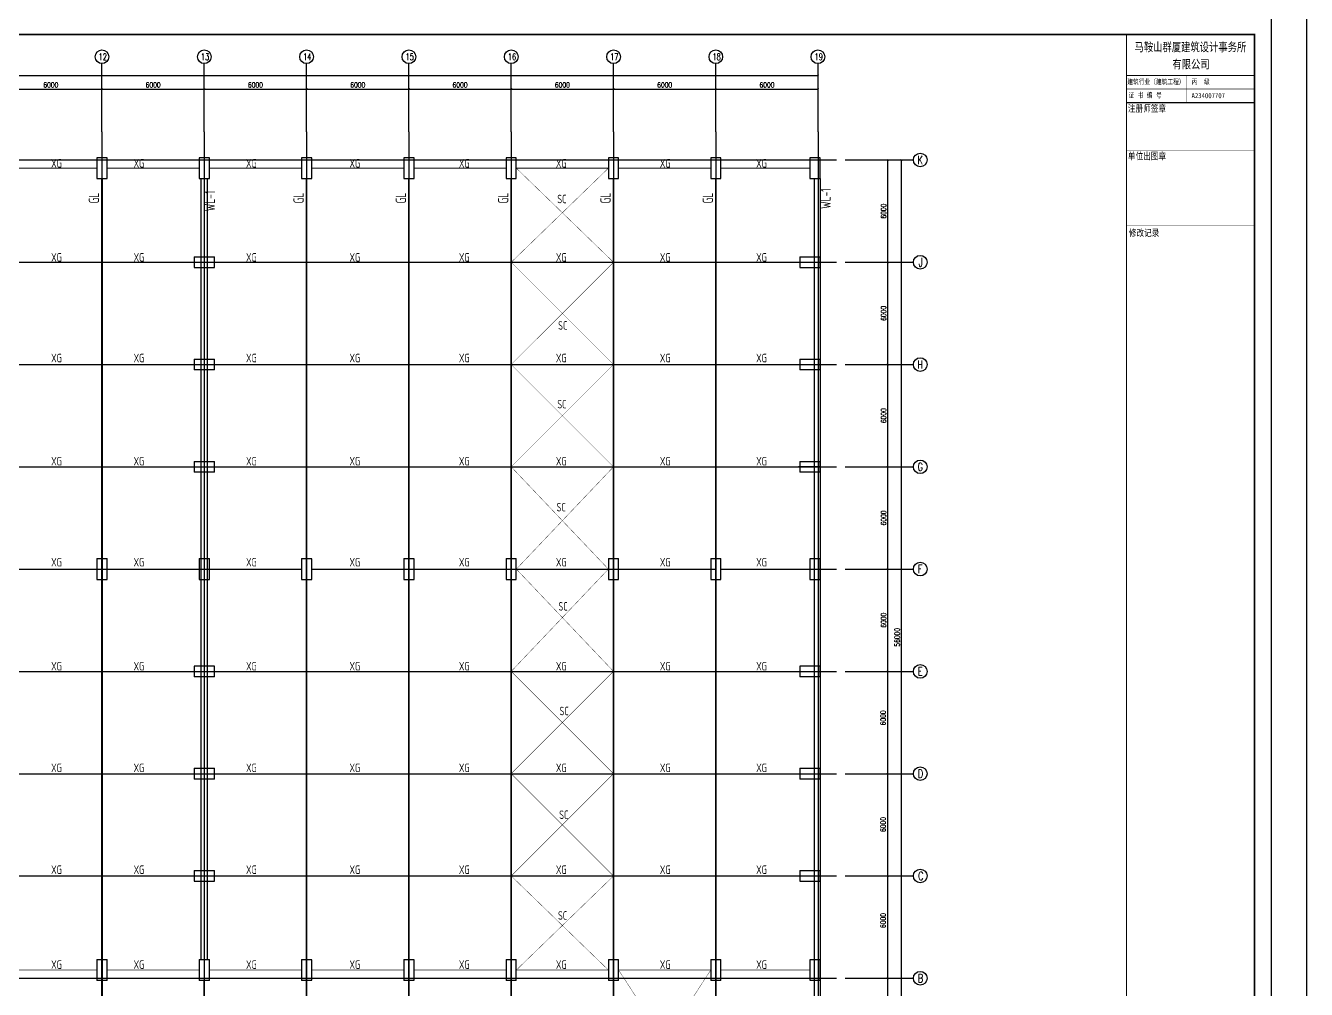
# Model space of a CAD drawing. Extents: x -73672 to 366960, y -527333 to 140666.
# Drawn here: x 76999 to 152114, y -86830 to -30294 of the extents above; entities that cross this region are included whole.
import ezdxf
from ezdxf.enums import TextEntityAlignment as Align

# ---------------------------------------------------------------- set-up
doc = ezdxf.new("R2010")
doc.units = 0
doc.header["$LTSCALE"] = 1000
doc.header["$MEASUREMENT"] = 0
for name, color, linetype in [('AXIS', 3, 'Continuous'), ('AXIS_TEXT', 7, 'Continuous'), ('COLU_DE_NUM', 7, 'Continuous'), ('COLUMN', 9, 'Continuous'), ('PUB_TITLE', 4, 'Continuous'), ('图签', 120, 'Continuous')]:
    doc.layers.add(name, color=color, linetype=linetype)
doc.styles.add('_TCH_AXIS', font='COMPLEX', dxfattribs={"bigfont": 'GBCBIG'})
doc.styles.add('_TCH_DIM_T3', font='SIMPLEX', dxfattribs={"width": 0.705882, "bigfont": 'GBCBIG'})
doc.styles.add('COMPLEX', font='COMPLEX', dxfattribs={"bigfont": 'Tssdchn.shx'})
doc.styles.add('TSSD_Label', font='Tssdeng.shx', dxfattribs={"width": 0.7, "bigfont": 'hztxt.shx'})
doc.styles.add('图签', font='', dxfattribs={"width": 0.8})
doc.styles.get('图签').set_extended_font_data('SimSun')
doc.dimstyles.new('_TCH_ARCH-100', dxfattribs={"dimtxt": 297.5, "dimasz": 100, "dimexe": 250, "dimexo": 300, "dimgap": 100, "dimtad": 1, "dimdec": 0, "dimzin": 0, "dimdsep": 46, "dimtxsty": '_TCH_DIM_T3', "dimblk": 'ARCHTICK', "dimcen": 0.09, "dimclrt": 7, "dimazin": 2, "dimtfac": 1, "dimtdec": 0, "dimtix": 1, "dimtmove": 2, "dimatfit": 3, "dimfxl": 0, "dimtolj": 1, "dimtzin": 0, "dimarcsym": 0})

# ---------------------------------------------------------------- blocks, each defined once
blk = doc.blocks.new('0#竖图签')
at = {"layer": '图签'}
blk.add_line((-7500, 0), (0, 0), dxfattribs=at)
blk.add_lwpolyline([(-7500, 82100, 70, 70, 0), (-7500, 0, 40, 40, 0), (0, 0, 40, 40, 0), (0, 82100, 40, 40, 0), (-7500, 82100, 40, 40, 0), (-7500, 75299, 40, 40, 0)], format="xyseb", dxfattribs=at)
for points, const_width in [([(-7500, 79700), (0, 79700)], 70), ([(-4000, 79700), (-4000, 78100)], 35), ([(-7500, 78900), (0, 78900)], 35), ([(-7500, 78100), (0, 78100)], 70), ([(-7500, 75300), (0, 75300)], 35), ([(-7500, 70900), (0, 70900)], 35), ([(-7500, 70900), (0, 70900)], 35), ([(-7500, 16600), (0, 16600)], 35), ([(-5000, 16600), (-5000, 2400)], 35), ([(-7500, 15200), (0, 15200)], 35), ([(-7500, 13896), (0, 13896)], 35), ([(-7500, 13200), (0, 13200)], 35), ([(-7500, 12400), (0, 12400)], 35), ([(-7500, 11600), (0, 11600)], 35), ([(-7500, 10800), (0, 10800)], 35), ([(-7500, 10000), (0, 10000)], 35), ([(-7500, 8000), (0, 8000)], 35), ([(-7500, 7200), (0, 7200)], 35), ([(-2750, 7200), (-2750, 2400)], 35), ([(-7500, 6400), (0, 6400)], 35), ([(-7500, 5600), (0, 5600)], 35), ([(-7500, 4800), (0, 4800)], 35), ([(-7500, 4000), (0, 4000)], 35), ([(-7500, 3200), (0, 3200)], 35), ([(-7500, 2400), (0, 2400)], 70), ([(-7500, 2400), (0, 2400)], 35), ([(-7500, 1800), (0, 1800)], 35), ([(-5750, 0), (-5750, 1800)], 35), ([(-4000, 1800), (-4000, 0)], 35), ([(-2250, 1800), (-2250, 0)], 35), ([(-7500, 1200), (0, 1200)], 35), ([(-7500, 600), (0, 600)], 35), ([(-7500, 0), (0, 0)], 35)]:
    blk.add_lwpolyline(points, dxfattribs=dict(at, const_width=const_width))
at = {"layer": '图签', "style": '图签'}
for s, height, width, p in [('马鞍山群厦建筑设计事务所', 500, 0.78, (-7028, 81116)), ('有限公司', 500, 0.78, (-4808, 80106)), ('建筑行业（建筑工程） ', 300, 0.8, (-7454, 79185)), ('丙  级', 300, 0.8, (-3684, 79190)), ('  证 书 编 号', 300, 0.8, (-7767, 78395)), ('A234007707', 300, 0.8, (-3684, 78369)), ('注册师签章', 400, 0.8, (-7417, 77566)), ('单位出图章', 400, 0.8, (-7417, 74775)), ('修改记录', 400, 0.8, (-7365, 70269)), ('建设单位', 400, 0.8, (-7400, 15815)), ('工程名称', 400, 0.8, (-7365, 14415)), ('子项名称', 400, 0.8, (-7365, 13339)), ('工程编号', 400, 0.8, (-7365, 12607)), ('设计阶段', 400, 0.8, (-7365, 11807)), ('图纸编号', 400, 0.8, (-7365, 11007)), ('日    期', 400, 0.8, (-7365, 10237)), ('图    名', 400, 0.8, (-7365, 8852)), ('出图比例', 400, 0.8, (-7365, 7567)), ('审  定  人', 400, 0.8, (-7365, 6621)), ('审  核  人', 400, 0.8, (-7365, 5831)), ('项目负责人', 400, 0.8, (-7365, 5021)), ('专业负责人', 400, 0.8, (-7365, 4237)), ('校  对  人', 400, 0.8, (-7365, 3409)), ('设计制图人', 400, 0.8, (-7365, 2618)), ('会   签   栏', 400, 0.8, (-5360, 1889)), ('建  筑', 400, 0.8, (-7325, 1305)), ('暖  通', 400, 0.8, (-3825, 1305)), ('本图纸版权归公司所有，不得用于本工程以外范围', 400, 0.8, (-17674, 746)), ('结  构', 400, 0.8, (-7325, 705)), ('电  气', 400, 0.8, (-3825, 705)), ('本图加盖公司出图专用章有效', 400, 0.8, (-17674, 121)), ('给排水', 400, 0.8, (-7325, 105)), ('电  讯', 400, 0.8, (-3825, 105))]:
    blk.add_text(s, height=height, dxfattribs=dict(at, width=width)).set_placement(p)
blk = doc.blocks.new('_ArchTick')
at = {"color": 0, "linetype": 'ByBlock', "const_width": 0.4}
blk.add_lwpolyline([(-0.5, -0.5), (0.5, 0.5)], dxfattribs=at)
blk = doc.blocks.new('*D9244')
at = {"layer": 'AXIS', "color": 0, "lineweight": -2}
for p, q in [((15479, -36224), (15479, -32974)), ((123479, -36224), (123479, -32974)), ((15479, -33224), (123479, -33224))]:
    blk.add_line(p, q, dxfattribs=at)
at = {"layer": 'Defpoints', "color": 0}
for p in [(123479, -33224), (15479, -36524), (123479, -36524)]:
    blk.add_point(p, dxfattribs=at)
at = {"layer": 'AXIS', "color": 0, "linetype": 'ByBlock', "lineweight": -2, "xscale": 100, "yscale": 100, "zscale": 100, "rotation": 180}
blk.add_blockref('_ArchTick', (15479, -33224), dxfattribs=at)
at = {"layer": 'AXIS', "color": 0, "linetype": 'ByBlock', "lineweight": -2, "xscale": 100, "yscale": 100, "zscale": 100}
blk.add_blockref('_ArchTick', (123479, -33224), dxfattribs=at)
at = {"layer": 'AXIS', "color": 7, "insert": (69479, -32975), "char_height": 297.5, "attachment_point": 5, "style": '_TCH_DIM_T3'}
blk.add_mtext('\\A1;108000', dxfattribs=at)
blk = doc.blocks.new('*D9255')
at = {"layer": 'AXIS', "color": 0, "lineweight": -2}
for p, q in [((75479, -36224), (75479, -33774)), ((81479, -36224), (81479, -33774)), ((75479, -34024), (81479, -34024))]:
    blk.add_line(p, q, dxfattribs=at)
at = {"layer": 'Defpoints', "color": 0}
for p in [(81479, -34024), (75479, -36524), (81479, -36524)]:
    blk.add_point(p, dxfattribs=at)
at = {"layer": 'AXIS', "color": 0, "linetype": 'ByBlock', "lineweight": -2, "xscale": 100, "yscale": 100, "zscale": 100, "rotation": 180}
blk.add_blockref('_ArchTick', (75479, -34024), dxfattribs=at)
at = {"layer": 'AXIS', "color": 0, "linetype": 'ByBlock', "lineweight": -2, "xscale": 100, "yscale": 100, "zscale": 100}
blk.add_blockref('_ArchTick', (81479, -34024), dxfattribs=at)
at = {"layer": 'AXIS', "color": 7, "insert": (78479, -33775), "char_height": 297.5, "attachment_point": 5, "style": '_TCH_DIM_T3'}
blk.add_mtext('\\A1;6000', dxfattribs=at)
blk = doc.blocks.new('*D9256')
at = {"layer": 'AXIS', "color": 0, "lineweight": -2}
for p, q in [((81479, -36224), (81479, -33774)), ((87479, -36224), (87479, -33774)), ((81479, -34024), (87479, -34024))]:
    blk.add_line(p, q, dxfattribs=at)
at = {"layer": 'Defpoints', "color": 0}
for p in [(87479, -34024), (81479, -36524), (87479, -36524)]:
    blk.add_point(p, dxfattribs=at)
at = {"layer": 'AXIS', "color": 0, "linetype": 'ByBlock', "lineweight": -2, "xscale": 100, "yscale": 100, "zscale": 100, "rotation": 180}
blk.add_blockref('_ArchTick', (81479, -34024), dxfattribs=at)
at = {"layer": 'AXIS', "color": 0, "linetype": 'ByBlock', "lineweight": -2, "xscale": 100, "yscale": 100, "zscale": 100}
blk.add_blockref('_ArchTick', (87479, -34024), dxfattribs=at)
at = {"layer": 'AXIS', "color": 7, "insert": (84479, -33775), "char_height": 297.5, "attachment_point": 5, "style": '_TCH_DIM_T3'}
blk.add_mtext('\\A1;6000', dxfattribs=at)
blk = doc.blocks.new('*D9257')
at = {"layer": 'AXIS', "color": 0, "lineweight": -2}
for p, q in [((87479, -36224), (87479, -33774)), ((93479, -36224), (93479, -33774)), ((87479, -34024), (93479, -34024))]:
    blk.add_line(p, q, dxfattribs=at)
at = {"layer": 'Defpoints', "color": 0}
for p in [(93479, -34024), (87479, -36524), (93479, -36524)]:
    blk.add_point(p, dxfattribs=at)
at = {"layer": 'AXIS', "color": 0, "linetype": 'ByBlock', "lineweight": -2, "xscale": 100, "yscale": 100, "zscale": 100, "rotation": 180}
blk.add_blockref('_ArchTick', (87479, -34024), dxfattribs=at)
at = {"layer": 'AXIS', "color": 0, "linetype": 'ByBlock', "lineweight": -2, "xscale": 100, "yscale": 100, "zscale": 100}
blk.add_blockref('_ArchTick', (93479, -34024), dxfattribs=at)
at = {"layer": 'AXIS', "color": 7, "insert": (90479, -33775), "char_height": 297.5, "attachment_point": 5, "style": '_TCH_DIM_T3'}
blk.add_mtext('\\A1;6000', dxfattribs=at)
blk = doc.blocks.new('*D9258')
at = {"layer": 'AXIS', "color": 0, "lineweight": -2}
for p, q in [((93479, -36224), (93479, -33774)), ((99479, -36224), (99479, -33774)), ((93479, -34024), (99479, -34024))]:
    blk.add_line(p, q, dxfattribs=at)
at = {"layer": 'Defpoints', "color": 0}
for p in [(99479, -34024), (93479, -36524), (99479, -36524)]:
    blk.add_point(p, dxfattribs=at)
at = {"layer": 'AXIS', "color": 0, "linetype": 'ByBlock', "lineweight": -2, "xscale": 100, "yscale": 100, "zscale": 100, "rotation": 180}
blk.add_blockref('_ArchTick', (93479, -34024), dxfattribs=at)
at = {"layer": 'AXIS', "color": 0, "linetype": 'ByBlock', "lineweight": -2, "xscale": 100, "yscale": 100, "zscale": 100}
blk.add_blockref('_ArchTick', (99479, -34024), dxfattribs=at)
at = {"layer": 'AXIS', "color": 7, "insert": (96479, -33775), "char_height": 297.5, "attachment_point": 5, "style": '_TCH_DIM_T3'}
blk.add_mtext('\\A1;6000', dxfattribs=at)
blk = doc.blocks.new('*D9259')
at = {"layer": 'AXIS', "color": 0, "lineweight": -2}
for p, q in [((99479, -36224), (99479, -33774)), ((105479, -36224), (105479, -33774)), ((99479, -34024), (105479, -34024))]:
    blk.add_line(p, q, dxfattribs=at)
at = {"layer": 'Defpoints', "color": 0}
for p in [(105479, -34024), (99479, -36524), (105479, -36524)]:
    blk.add_point(p, dxfattribs=at)
at = {"layer": 'AXIS', "color": 0, "linetype": 'ByBlock', "lineweight": -2, "xscale": 100, "yscale": 100, "zscale": 100, "rotation": 180}
blk.add_blockref('_ArchTick', (99479, -34024), dxfattribs=at)
at = {"layer": 'AXIS', "color": 0, "linetype": 'ByBlock', "lineweight": -2, "xscale": 100, "yscale": 100, "zscale": 100}
blk.add_blockref('_ArchTick', (105479, -34024), dxfattribs=at)
at = {"layer": 'AXIS', "color": 7, "insert": (102479, -33775), "char_height": 297.5, "attachment_point": 5, "style": '_TCH_DIM_T3'}
blk.add_mtext('\\A1;6000', dxfattribs=at)
blk = doc.blocks.new('*D9260')
at = {"layer": 'AXIS', "color": 0, "lineweight": -2}
for p, q in [((105479, -36224), (105479, -33774)), ((111479, -36224), (111479, -33774)), ((105479, -34024), (111479, -34024))]:
    blk.add_line(p, q, dxfattribs=at)
at = {"layer": 'Defpoints', "color": 0}
for p in [(111479, -34024), (105479, -36524), (111479, -36524)]:
    blk.add_point(p, dxfattribs=at)
at = {"layer": 'AXIS', "color": 0, "linetype": 'ByBlock', "lineweight": -2, "xscale": 100, "yscale": 100, "zscale": 100, "rotation": 180}
blk.add_blockref('_ArchTick', (105479, -34024), dxfattribs=at)
at = {"layer": 'AXIS', "color": 0, "linetype": 'ByBlock', "lineweight": -2, "xscale": 100, "yscale": 100, "zscale": 100}
blk.add_blockref('_ArchTick', (111479, -34024), dxfattribs=at)
at = {"layer": 'AXIS', "color": 7, "insert": (108479, -33775), "char_height": 297.5, "attachment_point": 5, "style": '_TCH_DIM_T3'}
blk.add_mtext('\\A1;6000', dxfattribs=at)
blk = doc.blocks.new('*D9261')
at = {"layer": 'AXIS', "color": 0, "lineweight": -2}
for p, q in [((111479, -36224), (111479, -33774)), ((117479, -36224), (117479, -33774)), ((111479, -34024), (117479, -34024))]:
    blk.add_line(p, q, dxfattribs=at)
at = {"layer": 'Defpoints', "color": 0}
for p in [(117479, -34024), (111479, -36524), (117479, -36524)]:
    blk.add_point(p, dxfattribs=at)
at = {"layer": 'AXIS', "color": 0, "linetype": 'ByBlock', "lineweight": -2, "xscale": 100, "yscale": 100, "zscale": 100, "rotation": 180}
blk.add_blockref('_ArchTick', (111479, -34024), dxfattribs=at)
at = {"layer": 'AXIS', "color": 0, "linetype": 'ByBlock', "lineweight": -2, "xscale": 100, "yscale": 100, "zscale": 100}
blk.add_blockref('_ArchTick', (117479, -34024), dxfattribs=at)
at = {"layer": 'AXIS', "color": 7, "insert": (114479, -33775), "char_height": 297.5, "attachment_point": 5, "style": '_TCH_DIM_T3'}
blk.add_mtext('\\A1;6000', dxfattribs=at)
blk = doc.blocks.new('*D9262')
at = {"layer": 'AXIS', "color": 0, "lineweight": -2}
for p, q in [((117479, -36224), (117479, -33774)), ((123479, -36224), (123479, -33774)), ((117479, -34024), (123479, -34024))]:
    blk.add_line(p, q, dxfattribs=at)
at = {"layer": 'Defpoints', "color": 0}
for p in [(123479, -34024), (117479, -36524), (123479, -36524)]:
    blk.add_point(p, dxfattribs=at)
at = {"layer": 'AXIS', "color": 0, "linetype": 'ByBlock', "lineweight": -2, "xscale": 100, "yscale": 100, "zscale": 100, "rotation": 180}
blk.add_blockref('_ArchTick', (117479, -34024), dxfattribs=at)
at = {"layer": 'AXIS', "color": 0, "linetype": 'ByBlock', "lineweight": -2, "xscale": 100, "yscale": 100, "zscale": 100}
blk.add_blockref('_ArchTick', (123479, -34024), dxfattribs=at)
at = {"layer": 'AXIS', "color": 7, "insert": (120479, -33775), "char_height": 297.5, "attachment_point": 5, "style": '_TCH_DIM_T3'}
blk.add_mtext('\\A1;6000', dxfattribs=at)
blk = doc.blocks.new('_AXISO')
blk.add_circle((0, 0), 0.5)
at = {"layer": 'AXIS_TEXT', "style": 'COMPLEX'}
blk.add_attdef('A', text='', height=0.56, dxfattribs=at).set_placement((-0.25, -0.28), (0.25, -0.28), align=Align.FIT)
blk = doc.blocks.new('*D9273')
at = {"layer": 'AXIS', "color": 0, "lineweight": -2}
for p, q in [((125365, -38176), (128615, -38176)), ((128365, -94176), (128365, -38176)), ((125365, -94176), (128615, -94176))]:
    blk.add_line(p, q, dxfattribs=at)
at = {"layer": 'Defpoints', "color": 0}
for p in [(125065, -38176), (128365, -38176), (125065, -94176)]:
    blk.add_point(p, dxfattribs=at)
at = {"layer": 'AXIS', "color": 0, "linetype": 'ByBlock', "lineweight": -2, "xscale": 100, "yscale": 100, "zscale": 100}
for p, rotation in [((128365, -38176), 90), ((128365, -94176), 270)]:
    blk.add_blockref('_ArchTick', p, dxfattribs=dict(at, rotation=rotation))
at = {"layer": 'AXIS', "color": 7, "insert": (128116, -66176), "char_height": 297.5, "attachment_point": 5, "rotation": 90, "style": '_TCH_DIM_T3'}
blk.add_mtext('\\A1;56000', dxfattribs=at)
blk = doc.blocks.new('*D9274')
at = {"layer": 'AXIS', "color": 0, "lineweight": -2}
for p, q in [((125365, -86176), (127815, -86176)), ((127565, -94176), (127565, -86176)), ((125365, -94176), (127815, -94176))]:
    blk.add_line(p, q, dxfattribs=at)
at = {"layer": 'Defpoints', "color": 0}
for p in [(125065, -86176), (127565, -86176), (125065, -94176)]:
    blk.add_point(p, dxfattribs=at)
at = {"layer": 'AXIS', "color": 0, "linetype": 'ByBlock', "lineweight": -2, "xscale": 100, "yscale": 100, "zscale": 100}
for p, rotation in [((127565, -86176), 90), ((127565, -94176), 270)]:
    blk.add_blockref('_ArchTick', p, dxfattribs=dict(at, rotation=rotation))
at = {"layer": 'AXIS', "color": 7, "insert": (127316, -90176), "char_height": 297.5, "attachment_point": 5, "rotation": 90, "style": '_TCH_DIM_T3'}
blk.add_mtext('\\A1;8000', dxfattribs=at)
blk = doc.blocks.new('*D9275')
at = {"layer": 'AXIS', "color": 0, "lineweight": -2}
for p, q in [((125365, -80176), (127815, -80176)), ((127565, -86176), (127565, -80176)), ((125365, -86176), (127815, -86176))]:
    blk.add_line(p, q, dxfattribs=at)
at = {"layer": 'Defpoints', "color": 0}
for p in [(125065, -80176), (127565, -80176), (125065, -86176)]:
    blk.add_point(p, dxfattribs=at)
at = {"layer": 'AXIS', "color": 0, "linetype": 'ByBlock', "lineweight": -2, "xscale": 100, "yscale": 100, "zscale": 100}
for p, rotation in [((127565, -80176), 90), ((127565, -86176), 270)]:
    blk.add_blockref('_ArchTick', p, dxfattribs=dict(at, rotation=rotation))
at = {"layer": 'AXIS', "color": 7, "insert": (127290, -82791), "char_height": 297.5, "attachment_point": 5, "rotation": 90, "style": '_TCH_DIM_T3'}
blk.add_mtext('\\A1;6000', dxfattribs=at)
blk = doc.blocks.new('*D9276')
at = {"layer": 'AXIS', "color": 0, "lineweight": -2}
for p, q in [((125365, -74176), (127815, -74176)), ((127565, -80176), (127565, -74176)), ((125365, -80176), (127815, -80176))]:
    blk.add_line(p, q, dxfattribs=at)
at = {"layer": 'Defpoints', "color": 0}
for p in [(125065, -74176), (127565, -74176), (125065, -80176)]:
    blk.add_point(p, dxfattribs=at)
at = {"layer": 'AXIS', "color": 0, "linetype": 'ByBlock', "lineweight": -2, "xscale": 100, "yscale": 100, "zscale": 100}
for p, rotation in [((127565, -74176), 90), ((127565, -80176), 270)]:
    blk.add_blockref('_ArchTick', p, dxfattribs=dict(at, rotation=rotation))
at = {"layer": 'AXIS', "color": 7, "insert": (127290, -77157), "char_height": 297.5, "attachment_point": 5, "rotation": 90, "style": '_TCH_DIM_T3'}
blk.add_mtext('\\A1;6000', dxfattribs=at)
blk = doc.blocks.new('*D9277')
at = {"layer": 'AXIS', "color": 0, "lineweight": -2}
for p, q in [((125365, -68176), (127815, -68176)), ((127565, -74176), (127565, -68176)), ((125365, -74176), (127815, -74176))]:
    blk.add_line(p, q, dxfattribs=at)
at = {"layer": 'Defpoints', "color": 0}
for p in [(125065, -68176), (127565, -68176), (125065, -74176)]:
    blk.add_point(p, dxfattribs=at)
at = {"layer": 'AXIS', "color": 0, "linetype": 'ByBlock', "lineweight": -2, "xscale": 100, "yscale": 100, "zscale": 100}
for p, rotation in [((127565, -68176), 90), ((127565, -74176), 270)]:
    blk.add_blockref('_ArchTick', p, dxfattribs=dict(at, rotation=rotation))
at = {"layer": 'AXIS', "color": 7, "insert": (127290, -70904), "char_height": 297.5, "attachment_point": 5, "rotation": 90, "style": '_TCH_DIM_T3'}
blk.add_mtext('\\A1;6000', dxfattribs=at)
blk = doc.blocks.new('*D9278')
at = {"layer": 'AXIS', "color": 0, "lineweight": -2}
for p, q in [((125365, -62176), (127815, -62176)), ((127565, -68176), (127565, -62176)), ((125365, -68176), (127815, -68176))]:
    blk.add_line(p, q, dxfattribs=at)
at = {"layer": 'Defpoints', "color": 0}
for p in [(125065, -62176), (127565, -62176), (125065, -68176)]:
    blk.add_point(p, dxfattribs=at)
at = {"layer": 'AXIS', "color": 0, "linetype": 'ByBlock', "lineweight": -2, "xscale": 100, "yscale": 100, "zscale": 100}
for p, rotation in [((127565, -62176), 90), ((127565, -68176), 270)]:
    blk.add_blockref('_ArchTick', p, dxfattribs=dict(at, rotation=rotation))
at = {"layer": 'AXIS', "color": 7, "insert": (127316, -65176), "char_height": 297.5, "attachment_point": 5, "rotation": 90, "style": '_TCH_DIM_T3'}
blk.add_mtext('\\A1;6000', dxfattribs=at)
blk = doc.blocks.new('*D9279')
at = {"layer": 'AXIS', "color": 0, "lineweight": -2}
for p, q in [((125365, -56176), (127815, -56176)), ((127565, -62176), (127565, -56176)), ((125365, -62176), (127815, -62176))]:
    blk.add_line(p, q, dxfattribs=at)
at = {"layer": 'Defpoints', "color": 0}
for p in [(125065, -56176), (127565, -56176), (125065, -62176)]:
    blk.add_point(p, dxfattribs=at)
at = {"layer": 'AXIS', "color": 0, "linetype": 'ByBlock', "lineweight": -2, "xscale": 100, "yscale": 100, "zscale": 100}
for p, rotation in [((127565, -56176), 90), ((127565, -62176), 270)]:
    blk.add_blockref('_ArchTick', p, dxfattribs=dict(at, rotation=rotation))
at = {"layer": 'AXIS', "color": 7, "insert": (127316, -59176), "char_height": 297.5, "attachment_point": 5, "rotation": 90, "style": '_TCH_DIM_T3'}
blk.add_mtext('\\A1;6000', dxfattribs=at)
blk = doc.blocks.new('*D9280')
at = {"layer": 'AXIS', "color": 0, "lineweight": -2}
for p, q in [((125365, -50176), (127815, -50176)), ((127565, -56176), (127565, -50176)), ((125365, -56176), (127815, -56176))]:
    blk.add_line(p, q, dxfattribs=at)
at = {"layer": 'Defpoints', "color": 0}
for p in [(125065, -50176), (127565, -50176), (125065, -56176)]:
    blk.add_point(p, dxfattribs=at)
at = {"layer": 'AXIS', "color": 0, "linetype": 'ByBlock', "lineweight": -2, "xscale": 100, "yscale": 100, "zscale": 100}
for p, rotation in [((127565, -50176), 90), ((127565, -56176), 270)]:
    blk.add_blockref('_ArchTick', p, dxfattribs=dict(at, rotation=rotation))
at = {"layer": 'AXIS', "color": 7, "insert": (127316, -53176), "char_height": 297.5, "attachment_point": 5, "rotation": 90, "style": '_TCH_DIM_T3'}
blk.add_mtext('\\A1;6000', dxfattribs=at)
blk = doc.blocks.new('*D9281')
at = {"layer": 'AXIS', "color": 0, "lineweight": -2}
for p, q in [((125365, -44176), (127815, -44176)), ((127565, -50176), (127565, -44176)), ((125365, -50176), (127815, -50176))]:
    blk.add_line(p, q, dxfattribs=at)
at = {"layer": 'Defpoints', "color": 0}
for p in [(125065, -44176), (127565, -44176), (125065, -50176)]:
    blk.add_point(p, dxfattribs=at)
at = {"layer": 'AXIS', "color": 0, "linetype": 'ByBlock', "lineweight": -2, "xscale": 100, "yscale": 100, "zscale": 100}
for p, rotation in [((127565, -44176), 90), ((127565, -50176), 270)]:
    blk.add_blockref('_ArchTick', p, dxfattribs=dict(at, rotation=rotation))
at = {"layer": 'AXIS', "color": 7, "insert": (127316, -47176), "char_height": 297.5, "attachment_point": 5, "rotation": 90, "style": '_TCH_DIM_T3'}
blk.add_mtext('\\A1;6000', dxfattribs=at)
blk = doc.blocks.new('*D9282')
at = {"layer": 'AXIS', "color": 0, "lineweight": -2}
for p, q in [((125365, -38176), (127815, -38176)), ((127565, -44176), (127565, -38176)), ((125365, -44176), (127815, -44176))]:
    blk.add_line(p, q, dxfattribs=at)
at = {"layer": 'Defpoints', "color": 0}
for p in [(125065, -38176), (127565, -38176), (125065, -44176)]:
    blk.add_point(p, dxfattribs=at)
at = {"layer": 'AXIS', "color": 0, "linetype": 'ByBlock', "lineweight": -2, "xscale": 100, "yscale": 100, "zscale": 100}
for p, rotation in [((127565, -38176), 90), ((127565, -44176), 270)]:
    blk.add_blockref('_ArchTick', p, dxfattribs=dict(at, rotation=rotation))
at = {"layer": 'AXIS', "color": 7, "insert": (127316, -41176), "char_height": 297.5, "attachment_point": 5, "rotation": 90, "style": '_TCH_DIM_T3'}
blk.add_mtext('\\A1;6000', dxfattribs=at)

msp = doc.modelspace()

# ---------------------------------------------------------------- linework, layer by layer
at = {"color": 1}
for p, q in [((81478.74, -36523.77), (81478.74, -94829.56)), ((87478.74, -36523.77), (87478.74, -94829.56)), ((93478.74, -36523.77), (93478.74, -94829.56)), ((99478.74, -36523.77), (99478.74, -94829.56)), ((105478.74, -36523.77), (105478.74, -94829.56)), ((111478.74, -36523.77), (111478.74, -94829.56)), ((117478.74, -36523.77), (117478.74, -94829.56)), ((123478.74, -36523.77), (123478.74, -94829.56)), ((13093.08, -38175.96), (124564.96, -38175.96)), ((13093.08, -44175.96), (124564.96, -44175.96)), ((13093.08, -50175.96), (124564.96, -50175.96)), ((13093.08, -56175.96), (124564.96, -56175.96)), ((51478.74, -62175.96), (93178.74, -62175.96)), ((93778.74, -62175.96), (117478.74, -62175.96)), ((117778.74, -62175.96), (124564.96, -62175.96)), ((13093.08, -68175.96), (124564.96, -68175.96)), ((13093.08, -74175.96), (124564.96, -74175.96)), ((13093.08, -80175.96), (124564.96, -80175.96)), ((13093.08, -86175.96), (124564.96, -86175.96))]:
    msp.add_line(p, q, dxfattribs=at)
at = {"color": 0}
for p, q in [((87293.74, -85095.96), (87293.74, -39255.96)), ((87663.74, -85095.96), (87663.74, -39255.96)), ((123248.74, -39255.96), (123248.74, -93695.96)), ((123598.74, -39255.96), (123598.74, -93695.96))]:
    msp.add_line(p, q, dxfattribs=at)
for p, q in [((123598.74, -56175.96), (122336.02, -56175.96)), ((122641.02, -62175.96), (124141.02, -62175.96))]:
    msp.add_line(p, q)
msp.add_lwpolyline([(-73672.12, 103918.35), (152114.25, 103918.35), (152114.25, -186417.87), (-73672.12, -186417.87)], close=True, dxfattribs=at)
for points, const_width in [([(81178.74, -38055.96), (81178.74, -39255.96), (81778.74, -39255.96), (81778.74, -38055.96), (81178.74, -38055.96)], 50), ([(87178.74, -38055.96), (87178.74, -39255.96), (87778.74, -39255.96), (87778.74, -38055.96), (87178.74, -38055.96)], 50), ([(93178.74, -38055.96), (93178.74, -39255.96), (93778.74, -39255.96), (93778.74, -38055.96), (93178.74, -38055.96)], 50), ([(99178.74, -38055.96), (99178.74, -39255.96), (99778.74, -39255.96), (99778.74, -38055.96), (99178.74, -38055.96)], 50), ([(105178.74, -38055.96), (105178.74, -39255.96), (105778.74, -39255.96), (105778.74, -38055.96), (105178.74, -38055.96)], 50), ([(111178.74, -38055.96), (111178.74, -39255.96), (111778.74, -39255.96), (111778.74, -38055.96), (111178.74, -38055.96)], 50), ([(117178.74, -38055.96), (117178.74, -39255.96), (117778.74, -39255.96), (117778.74, -38055.96), (117178.74, -38055.96)], 50), ([(122998.74, -38055.96), (122998.74, -39255.96), (123598.74, -39255.96), (123598.74, -38055.96), (122998.74, -38055.96)], 50), ([(111178.74, -85695.96), (105478.74, -80175.96), (111478.74, -74175.96), (105478.74, -68175.96), (111178.74, -62175.96), (105478.74, -56175.96), (111478.74, -50175.96), (105478.74, -44175.96), (111178.74, -38655.96)], 20), ([(105778.74, -38655.96), (111478.74, -44175.96), (105478.74, -50175.96), (111478.74, -56175.96), (105778.74, -62175.96), (111478.74, -68175.96), (105478.74, -74175.96), (111478.74, -80175.96), (105778.74, -85695.96)], 20), ([(81478.74, -93695.96), (81478.74, -39255.96)], 100), ([(93478.74, -93695.96), (93478.74, -39255.96)], 100), ([(99478.74, -93695.96), (99478.74, -39255.96)], 100), ([(105478.74, -93695.96), (105478.74, -39255.96)], 100), ([(111478.74, -93695.96), (111478.74, -39255.96)], 100), ([(117478.74, -93695.96), (117478.74, -39255.96)], 100), ([(88078.74, -43875.96), (86878.74, -43875.96), (86878.74, -44475.96), (88078.74, -44475.96), (88078.74, -43875.96)], 50), ([(122398.74, -44475.96), (122398.74, -43875.96), (123598.74, -43875.96), (123598.74, -44475.96), (122398.74, -44475.96)], 50), ([(88078.74, -49875.96), (86878.74, -49875.96), (86878.74, -50475.96), (88078.74, -50475.96), (88078.74, -49875.96)], 50), ([(122398.74, -50475.96), (122398.74, -49875.96), (123598.74, -49875.96), (123598.74, -50475.96), (122398.74, -50475.96)], 50), ([(88078.74, -55875.96), (86878.74, -55875.96), (86878.74, -56475.96), (88078.74, -56475.96), (88078.74, -55875.96)], 50), ([(122398.74, -56475.96), (122398.74, -55875.96), (123598.74, -55875.96), (123598.74, -56475.96), (122398.74, -56475.96)], 50), ([(81178.74, -61575.96), (81178.74, -62775.96), (81778.74, -62775.96), (81778.74, -61575.96), (81178.74, -61575.96)], 50), ([(87178.74, -61575.96), (87178.74, -62775.96), (87778.74, -62775.96), (87778.74, -61575.96), (87178.74, -61575.96)], 50), ([(93178.74, -61575.96), (93178.74, -62775.96), (93778.74, -62775.96), (93778.74, -61575.96), (93178.74, -61575.96)], 50), ([(99178.74, -61575.96), (99178.74, -62775.96), (99778.74, -62775.96), (99778.74, -61575.96), (99178.74, -61575.96)], 50), ([(105178.74, -61575.96), (105178.74, -62775.96), (105778.74, -62775.96), (105778.74, -61575.96), (105178.74, -61575.96)], 50), ([(111178.74, -61575.96), (111178.74, -62775.96), (111778.74, -62775.96), (111778.74, -61575.96), (111178.74, -61575.96)], 50), ([(117178.74, -61575.96), (117178.74, -62775.96), (117778.74, -62775.96), (117778.74, -61575.96), (117178.74, -61575.96)], 50), ([(122998.74, -61575.96), (122998.74, -62775.96), (123598.74, -62775.96), (123598.74, -61575.96), (122998.74, -61575.96)], 50), ([(88078.74, -67875.96), (86878.74, -67875.96), (86878.74, -68475.96), (88078.74, -68475.96), (88078.74, -67875.96)], 50), ([(122398.74, -68475.96), (122398.74, -67875.96), (123598.74, -67875.96), (123598.74, -68475.96), (122398.74, -68475.96)], 50), ([(88078.74, -73875.96), (86878.74, -73875.96), (86878.74, -74475.96), (88078.74, -74475.96), (88078.74, -73875.96)], 50), ([(122398.74, -74475.96), (122398.74, -73875.96), (123598.74, -73875.96), (123598.74, -74475.96), (122398.74, -74475.96)], 50), ([(88078.74, -79875.96), (86878.74, -79875.96), (86878.74, -80475.96), (88078.74, -80475.96), (88078.74, -79875.96)], 50), ([(122398.74, -80475.96), (122398.74, -79875.96), (123598.74, -79875.96), (123598.74, -80475.96), (122398.74, -80475.96)], 50), ([(81178.74, -85095.96), (81178.74, -86295.96), (81778.74, -86295.96), (81778.74, -85095.96), (81178.74, -85095.96)], 50), ([(87178.74, -85095.96), (87178.74, -86295.96), (87778.74, -86295.96), (87778.74, -85095.96), (87178.74, -85095.96)], 50), ([(93178.74, -85095.96), (93178.74, -86295.96), (93778.74, -86295.96), (93778.74, -85095.96), (93178.74, -85095.96)], 50), ([(99178.74, -85095.96), (99178.74, -86295.96), (99778.74, -86295.96), (99778.74, -85095.96), (99178.74, -85095.96)], 50), ([(105178.74, -85095.96), (105178.74, -86295.96), (105778.74, -86295.96), (105778.74, -85095.96), (105178.74, -85095.96)], 50), ([(111178.74, -85095.96), (111178.74, -86295.96), (111778.74, -86295.96), (111778.74, -85095.96), (111178.74, -85095.96)], 50), ([(117178.74, -85095.96), (117178.74, -86295.96), (117778.74, -86295.96), (117778.74, -85095.96), (117178.74, -85095.96)], 50), ([(122998.74, -85095.96), (122998.74, -86295.96), (123598.74, -86295.96), (123598.74, -85095.96), (122998.74, -85095.96)], 50), ([(87478.74, -93695.96), (87478.74, -86295.96)], 100), ([(111778.74, -85695.96), (117178.74, -93995.96)], 20), ([(117178.74, -85695.96), (111778.74, -93995.96)], 20)]:
    msp.add_lwpolyline(points, dxfattribs=dict(at, const_width=const_width))
at = {"const_width": 40}
for points in [[(75778.74, -38655.96), (81178.74, -38655.96)], [(81778.74, -38655.96), (87178.74, -38655.96)], [(87778.74, -38655.96), (93178.74, -38655.96)], [(93778.74, -38655.96), (99178.74, -38655.96)], [(99778.74, -38655.96), (105178.74, -38655.96)], [(105778.74, -38655.96), (111178.74, -38655.96)], [(111778.74, -38655.96), (117178.74, -38655.96)], [(117778.74, -38655.96), (122998.74, -38655.96)], [(52078.74, -44175.96), (86878.74, -44175.96)], [(88078.74, -44175.96), (122398.74, -44175.96)], [(52078.74, -50175.96), (86878.74, -50175.96)], [(88078.74, -50175.96), (122398.74, -50175.96)], [(52078.74, -56175.96), (86878.74, -56175.96)], [(88078.74, -56175.96), (122336.02, -56175.96)], [(75778.74, -62175.96), (81178.74, -62175.96)], [(81778.74, -62175.96), (87178.74, -62175.96)], [(87778.74, -62175.96), (93178.74, -62175.96)], [(93778.74, -62175.96), (99178.74, -62175.96)], [(99778.74, -62175.96), (105178.74, -62175.96)], [(105778.74, -62175.96), (111178.74, -62175.96)], [(111778.74, -62175.96), (117178.74, -62175.96)], [(117778.74, -62175.96), (122998.74, -62175.96)], [(52078.74, -68175.96), (86878.74, -68175.96)], [(88078.74, -68175.96), (122398.74, -68175.96)], [(52078.74, -74175.96), (86878.74, -74175.96)], [(88078.74, -74175.96), (122398.74, -74175.96)], [(52078.74, -80175.96), (86878.74, -80175.96)], [(88078.74, -80175.96), (122398.74, -80175.96)], [(75778.74, -85695.96), (81178.74, -85695.96)], [(81778.74, -85695.96), (87178.74, -85695.96)], [(87778.74, -85695.96), (93178.74, -85695.96)], [(93778.74, -85695.96), (99178.74, -85695.96)], [(99778.74, -85695.96), (105178.74, -85695.96)], [(105778.74, -85695.96), (111178.74, -85695.96)], [(111778.74, -85695.96), (117178.74, -85695.96)], [(117778.74, -85695.96), (122998.74, -85695.96)]]:
    msp.add_lwpolyline(points, dxfattribs=at)
at = {"layer": 'AXIS'}
for p, q in [((81478.74, -36523.77), (81478.74, -32523.77)), ((87478.74, -36523.77), (87478.74, -32523.77)), ((93478.74, -36523.77), (93478.74, -32523.77)), ((99478.74, -36523.77), (99478.74, -32523.77)), ((105478.74, -36523.77), (105478.74, -32523.77)), ((111478.74, -36523.77), (111478.74, -32523.77)), ((117478.74, -36523.77), (117478.74, -32523.77)), ((123478.74, -36523.77), (123478.74, -32523.77)), ((125064.96, -38175.96), (129064.96, -38175.96)), ((125064.96, -44175.96), (129064.96, -44175.96)), ((125064.96, -50175.96), (129064.96, -50175.96)), ((125064.96, -56175.96), (129064.96, -56175.96)), ((125064.96, -62175.96), (129064.96, -62175.96)), ((125064.96, -68175.96), (129064.96, -68175.96)), ((125064.96, -74175.96), (129064.96, -74175.96)), ((125064.96, -80175.96), (129064.96, -80175.96)), ((125064.96, -86175.96), (129064.96, -86175.96))]:
    msp.add_line(p, q, dxfattribs=at)
msp.add_circle((123467.8, -32123.77), 400, dxfattribs=at)
at = {"layer": 'COLUMN'}
for points in [[(81178.74, -39255.96), (81778.74, -39255.96), (81778.74, -38055.96), (81178.74, -38055.96)], [(87178.74, -39255.96), (87778.74, -39255.96), (87778.74, -38055.96), (87178.74, -38055.96)], [(93178.74, -39255.96), (93778.74, -39255.96), (93778.74, -38055.96), (93178.74, -38055.96)], [(99178.74, -39255.96), (99778.74, -39255.96), (99778.74, -38055.96), (99178.74, -38055.96)], [(105178.74, -39255.96), (105778.74, -39255.96), (105778.74, -38055.96), (105178.74, -38055.96)], [(111178.74, -39255.96), (111778.74, -39255.96), (111778.74, -38055.96), (111178.74, -38055.96)], [(117178.74, -39255.96), (117778.74, -39255.96), (117778.74, -38055.96), (117178.74, -38055.96)], [(122998.74, -39255.96), (123598.74, -39255.96), (123598.74, -38055.96), (122998.74, -38055.96)], [(88078.74, -44475.96), (88078.74, -43875.96), (86878.74, -43875.96), (86878.74, -44475.96)], [(122398.74, -43875.96), (122398.74, -44475.96), (123598.74, -44475.96), (123598.74, -43875.96)], [(88078.74, -50475.96), (88078.74, -49875.96), (86878.74, -49875.96), (86878.74, -50475.96)], [(122398.74, -49875.96), (122398.74, -50475.96), (123598.74, -50475.96), (123598.74, -49875.96)], [(88078.74, -56475.96), (88078.74, -55875.96), (86878.74, -55875.96), (86878.74, -56475.96)], [(122398.74, -55875.96), (122398.74, -56475.96), (123598.74, -56475.96), (123598.74, -55875.96)], [(81778.74, -61575.96), (81178.74, -61575.96), (81178.74, -62775.96), (81778.74, -62775.96)], [(87778.74, -61575.96), (87178.74, -61575.96), (87178.74, -62775.96), (87778.74, -62775.96)], [(93778.74, -61575.96), (93178.74, -61575.96), (93178.74, -62775.96), (93778.74, -62775.96)], [(99778.74, -61575.96), (99178.74, -61575.96), (99178.74, -62775.96), (99778.74, -62775.96)], [(105778.74, -61575.96), (105178.74, -61575.96), (105178.74, -62775.96), (105778.74, -62775.96)], [(111778.74, -61575.96), (111178.74, -61575.96), (111178.74, -62775.96), (111778.74, -62775.96)], [(117778.74, -61575.96), (117178.74, -61575.96), (117178.74, -62775.96), (117778.74, -62775.96)], [(123598.74, -61575.96), (122998.74, -61575.96), (122998.74, -62775.96), (123598.74, -62775.96)], [(88078.74, -68475.96), (88078.74, -67875.96), (86878.74, -67875.96), (86878.74, -68475.96)], [(122398.74, -67875.96), (122398.74, -68475.96), (123598.74, -68475.96), (123598.74, -67875.96)], [(88078.74, -74475.96), (88078.74, -73875.96), (86878.74, -73875.96), (86878.74, -74475.96)], [(122398.74, -73875.96), (122398.74, -74475.96), (123598.74, -74475.96), (123598.74, -73875.96)], [(88078.74, -80475.96), (88078.74, -79875.96), (86878.74, -79875.96), (86878.74, -80475.96)], [(122398.74, -79875.96), (122398.74, -80475.96), (123598.74, -80475.96), (123598.74, -79875.96)], [(81178.74, -86295.96), (81778.74, -86295.96), (81778.74, -85095.96), (81178.74, -85095.96)], [(87178.74, -86295.96), (87778.74, -86295.96), (87778.74, -85095.96), (87178.74, -85095.96)], [(93178.74, -86295.96), (93778.74, -86295.96), (93778.74, -85095.96), (93178.74, -85095.96)], [(99178.74, -86295.96), (99778.74, -86295.96), (99778.74, -85095.96), (99178.74, -85095.96)], [(105178.74, -86295.96), (105778.74, -86295.96), (105778.74, -85095.96), (105178.74, -85095.96)], [(111178.74, -86295.96), (111778.74, -86295.96), (111778.74, -85095.96), (111178.74, -85095.96)], [(117178.74, -86295.96), (117778.74, -86295.96), (117778.74, -85095.96), (117178.74, -85095.96)], [(122998.74, -86295.96), (123598.74, -86295.96), (123598.74, -85095.96), (122998.74, -85095.96)]]:
    msp.add_lwpolyline(points, close=True, dxfattribs=at)
at = {"layer": 'PUB_TITLE'}
msp.add_lwpolyline([(1364, -113918.78), (150064, -113918.78), (150064, -29818.78), (1364, -29818.78)], close=True, dxfattribs=at)
at = {"layer": 'PUB_TITLE', "const_width": 100}
msp.add_lwpolyline([(3864, -112918.78), (149064, -112918.78), (149064, -30818.78), (3864, -30818.78)], close=True, dxfattribs=at)

# ---------------------------------------------------------------- block references
msp.add_blockref('0#竖图签', (149064, -112918.78))
at = {"layer": 'AXIS'}
ref = msp.add_blockref('_AXISO', (81478.74, -32123.77), dxfattribs=dict(at, xscale=800, yscale=800, zscale=800))
ref.add_attrib('A', '12', (81283.29, -32324.27), dxfattribs={"color": 7, "height": 401.002, "style": '_TCH_AXIS', "width": 0.705882})
ref = msp.add_blockref('_AXISO', (87478.74, -32123.77), dxfattribs=dict(at, xscale=800, yscale=800, zscale=800))
ref.add_attrib('A', '13', (87283.29, -32324.27), dxfattribs={"color": 7, "height": 401.002, "style": '_TCH_AXIS', "width": 0.705882})
ref = msp.add_blockref('_AXISO', (93478.74, -32123.77), dxfattribs=dict(at, xscale=800, yscale=800, zscale=800))
ref.add_attrib('A', '14', (93276.71, -32317.64), dxfattribs={"color": 7, "height": 387.75, "style": '_TCH_AXIS', "width": 0.705882})
ref = msp.add_blockref('_AXISO', (99478.74, -32123.77), dxfattribs=dict(at, xscale=800, yscale=800, zscale=800))
ref.add_attrib('A', '15', (99283.29, -32324.27), dxfattribs={"color": 7, "height": 401.002, "style": '_TCH_AXIS', "width": 0.705882})
ref = msp.add_blockref('_AXISO', (105478.74, -32123.77), dxfattribs=dict(at, xscale=800, yscale=800, zscale=800))
ref.add_attrib('A', '16', (105283.29, -32324.27), dxfattribs={"color": 7, "height": 401.002, "style": '_TCH_AXIS', "width": 0.705882})
ref = msp.add_blockref('_AXISO', (111478.74, -32123.77), dxfattribs=dict(at, xscale=800, yscale=800, zscale=800))
ref.add_attrib('A', '17', (111283.29, -32324.27), dxfattribs={"color": 7, "height": 401.002, "style": '_TCH_AXIS', "width": 0.705882})
ref = msp.add_blockref('_AXISO', (117478.74, -32123.77), dxfattribs=dict(at, xscale=800, yscale=800, zscale=800))
ref.add_attrib('A', '18', (117283.29, -32324.27), dxfattribs={"color": 7, "height": 401.002, "style": '_TCH_AXIS', "width": 0.705882})
ref = msp.add_blockref('_AXISO', (129464.96, -38175.96), dxfattribs=dict(at, xscale=800, yscale=800, zscale=800))
ref.add_attrib('A', 'K', (129314.25, -38411.94), dxfattribs={"color": 7, "height": 471.96, "style": '_TCH_AXIS', "width": 0.705882})
ref = msp.add_blockref('_AXISO', (129464.96, -44175.96), dxfattribs=dict(at, xscale=800, yscale=800, zscale=800))
ref.add_attrib('A', 'J', (129367.86, -44438.58), dxfattribs={"color": 7, "height": 525.25, "style": '_TCH_AXIS', "width": 0.705882})
ref = msp.add_blockref('_AXISO', (129464.96, -50175.96), dxfattribs=dict(at, xscale=800, yscale=800, zscale=800))
ref.add_attrib('A', 'H', (129308.75, -50408.33), dxfattribs={"color": 7, "height": 464.74, "style": '_TCH_AXIS', "width": 0.705882})
ref = msp.add_blockref('_AXISO', (129464.96, -56175.96), dxfattribs=dict(at, xscale=800, yscale=800, zscale=800))
ref.add_attrib('A', 'G', (129320.02, -56415.52), dxfattribs={"color": 7, "height": 479.13, "style": '_TCH_AXIS', "width": 0.705882})
ref = msp.add_blockref('_AXISO', (129464.96, -62175.96), dxfattribs=dict(at, xscale=800, yscale=800, zscale=800))
ref.add_attrib('A', 'F', (129332.34, -62422.56), dxfattribs={"color": 7, "height": 493.2, "style": '_TCH_AXIS', "width": 0.705882})
ref = msp.add_blockref('_AXISO', (129464.96, -68175.96), dxfattribs=dict(at, xscale=800, yscale=800, zscale=800))
ref.add_attrib('A', 'E', (129332.34, -68422.56), dxfattribs={"color": 7, "height": 493.2, "style": '_TCH_AXIS', "width": 0.705882})
ref = msp.add_blockref('_AXISO', (129464.96, -74175.96), dxfattribs=dict(at, xscale=800, yscale=800, zscale=800))
ref.add_attrib('A', 'D', (129326.04, -74419.07), dxfattribs={"color": 7, "height": 486.22, "style": '_TCH_AXIS', "width": 0.705882})
ref = msp.add_blockref('_AXISO', (129464.96, -80175.96), dxfattribs=dict(at, xscale=800, yscale=800, zscale=800))
ref.add_attrib('A', 'C', (129338.9, -80425.98), dxfattribs={"color": 7, "height": 500.04, "style": '_TCH_AXIS', "width": 0.705882})
ref = msp.add_blockref('_AXISO', (129464.96, -86175.96), dxfattribs=dict(at, xscale=800, yscale=800, zscale=800))
ref.add_attrib('A', 'B', (129326.04, -86419.07), dxfattribs={"color": 7, "height": 486.22, "style": '_TCH_AXIS', "width": 0.705882})

# ---------------------------------------------------------------- texts
at = {"layer": 'AXIS', "color": 7, "style": '_TCH_AXIS', "width": 0.705882}
msp.add_text('19', height=401.002, dxfattribs=at).set_placement((123272.36, -32324.27))
at = {"layer": 'COLU_DE_NUM', "style": 'TSSD_Label', "width": 0.7}
for s, p in [('XG', (78809.8, -38373.73)), ('XG', (83645.63, -38373.73)), ('XG', (90239.95, -38373.73)), ('XG', (96306.72, -38373.73)), ('XG', (102725.19, -38373.73)), ('XG', (108413.65, -38373.73)), ('XG', (114509.96, -38373.73)), ('XG', (120158.06, -38373.73)), ('SC', (108452.34, -40463.01)), ('XG', (78809.8, -43887.78)), ('XG', (83645.63, -43887.78)), ('XG', (90239.95, -43887.78)), ('XG', (96306.72, -43887.78)), ('XG', (102725.19, -43887.78)), ('XG', (108413.65, -43887.78)), ('XG', (114509.96, -43887.78)), ('XG', (120158.06, -43887.78)), ('SC', (108500.96, -47880.76)), ('XG', (78809.8, -49792.39)), ('XG', (83645.63, -49792.39)), ('XG', (90239.95, -49792.39)), ('XG', (96306.72, -49792.39)), ('XG', (102725.19, -49792.39)), ('XG', (108413.65, -49792.39)), ('XG', (114509.96, -49792.39)), ('XG', (120158.06, -49792.39)), ('SC', (108451.91, -52500.44)), ('XG', (78809.8, -55845.76)), ('XG', (83645.63, -55845.76)), ('XG', (90239.95, -55845.76)), ('XG', (96306.72, -55845.76)), ('XG', (102725.19, -55845.76)), ('XG', (108413.65, -55845.76)), ('XG', (114509.96, -55845.76)), ('XG', (120158.06, -55845.76)), ('SC', (108408.01, -58540.61)), ('XG', (78809.8, -61771.36)), ('XG', (83645.63, -61771.36)), ('XG', (90239.95, -61771.36)), ('XG', (96306.72, -61771.36)), ('XG', (102725.19, -61771.36)), ('XG', (108413.65, -61771.36)), ('XG', (114509.96, -61771.36)), ('XG', (120158.06, -61771.36)), ('SC', (108517.55, -64359.19)), ('XG', (78809.8, -67871.1)), ('XG', (83645.63, -67871.1)), ('XG', (90239.95, -67871.1)), ('XG', (96306.72, -67871.1)), ('XG', (102725.19, -67871.1)), ('XG', (108413.65, -67871.1)), ('XG', (114509.96, -67871.1)), ('XG', (120158.06, -67871.1)), ('SC', (108581.95, -70498.43)), ('XG', (78809.8, -73830.86)), ('XG', (83645.63, -73830.86)), ('XG', (90239.95, -73830.86)), ('XG', (96306.72, -73830.86)), ('XG', (102725.19, -73830.86)), ('XG', (108413.65, -73830.86)), ('XG', (114509.96, -73830.86)), ('XG', (120158.06, -73830.86)), ('SC', (108562.2, -76584.95)), ('XG', (78809.8, -79806.96)), ('XG', (83645.63, -79806.96)), ('XG', (90239.95, -79806.96)), ('XG', (96306.72, -79806.96)), ('XG', (102725.19, -79806.96)), ('XG', (108413.65, -79806.96)), ('XG', (114509.96, -79806.96)), ('XG', (120158.06, -79806.96)), ('SC', (108493.06, -82492.17)), ('XG', (78809.8, -85375.46)), ('XG', (83645.63, -85375.46)), ('XG', (90239.95, -85375.46)), ('XG', (96306.72, -85375.46)), ('XG', (102725.19, -85375.46)), ('XG', (108413.65, -85375.46)), ('XG', (114509.96, -85375.46)), ('XG', (120158.06, -85375.46))]:
    msp.add_text(s, height=500, dxfattribs=at).set_placement(p, align=Align.MIDDLE)
for p in [(81007.65, -40410.48), (93007.65, -40410.48), (99007.65, -40410.48), (105007.65, -40410.48), (111007.65, -40410.48), (117007.65, -40410.48)]:
    msp.add_text('GL', height=600, rotation=90, dxfattribs=at).set_placement(p, align=Align.MIDDLE)
for p in [(88290.46, -39974.09), (124400.76, -39837.67)]:
    msp.add_text('WL-1', height=600, rotation=90, dxfattribs=at).set_placement(p, align=Align.BOTTOM_RIGHT)

# ---------------------------------------------------------------- dimensions: what is measured, and where the dimension line sits
at = {"layer": 'AXIS'}
for p1, p2, distance, picture, middle in [((15478.74, -36523.77), (123478.74, -36523.77), 3300, '*D9244', (69478.74, -32975.02)), ((75478.74, -36523.77), (81478.74, -36523.77), 2500, '*D9255', (78478.74, -33775.02)), ((81478.74, -36523.77), (87478.74, -36523.77), 2500, '*D9256', (84478.74, -33775.02)), ((87478.74, -36523.77), (93478.74, -36523.77), 2500, '*D9257', (90478.74, -33775.02)), ((93478.74, -36523.77), (99478.74, -36523.77), 2500, '*D9258', (96478.74, -33775.02)), ((99478.74, -36523.77), (105478.74, -36523.77), 2500, '*D9259', (102478.74, -33775.02)), ((105478.74, -36523.77), (111478.74, -36523.77), 2500, '*D9260', (108478.74, -33775.02)), ((111478.74, -36523.77), (117478.74, -36523.77), 2500, '*D9261', (114478.74, -33775.02)), ((117478.74, -36523.77), (123478.74, -36523.77), 2500, '*D9262', (120478.74, -33775.02)), ((125064.96, -94175.96), (125064.96, -38175.96), -3300, '*D9273', (128116.21, -66175.96)), ((125064.96, -44175.96), (125064.96, -38175.96), -2500, '*D9282', (127316.21, -41175.96)), ((125064.96, -50175.96), (125064.96, -44175.96), -2500, '*D9281', (127316.21, -47175.96)), ((125064.96, -56175.96), (125064.96, -50175.96), -2500, '*D9280', (127316.21, -53175.96)), ((125064.96, -62175.96), (125064.96, -56175.96), -2500, '*D9279', (127316.21, -59175.96)), ((125064.96, -68175.96), (125064.96, -62175.96), -2500, '*D9278', (127316.21, -65175.96)), ((125064.96, -94175.96), (125064.96, -86175.96), -2500, '*D9274', (127316.21, -90175.96))]:
    dim = msp.add_aligned_dim(p1=p1, p2=p2, distance=distance, dimstyle='_TCH_ARCH-100', dxfattribs=at)
    dim.commit()
    dim.dimension.update_dxf_attribs({"geometry": picture, "text_midpoint": middle})
for base, p1, p2, picture, middle in [((127564.96, -68175.96), (125064.96, -74175.96), (125064.96, -68175.96), '*D9277', (127289.96, -70903.96)), ((127564.96, -74175.96), (125064.96, -80175.96), (125064.96, -74175.96), '*D9276', (127289.96, -77156.96)), ((127564.96, -80175.96), (125064.96, -86175.96), (125064.96, -80175.96), '*D9275', (127289.96, -82790.96))]:
    dim = msp.add_linear_dim(base=base, p1=p1, p2=p2, angle=90, dimstyle='_TCH_ARCH-100', dxfattribs=at)
    dim.commit()
    dim.dimension.update_dxf_attribs({"geometry": picture, "text_midpoint": middle, "dimtype": 161})

doc.saveas('drawing.dxf')
